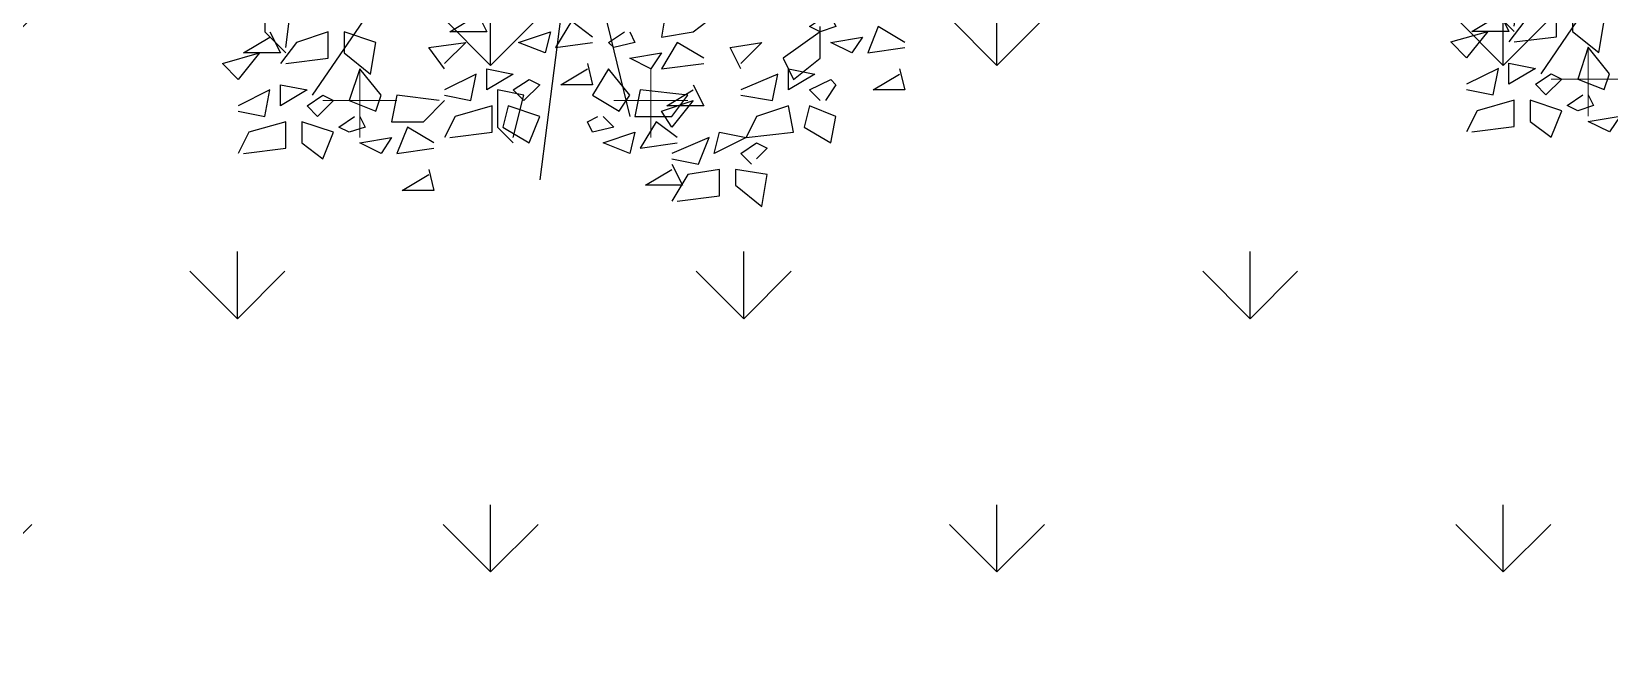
# Model space of a CAD drawing. Header units: inches. Extents: x 218041 to 238734, y -94371 to -86245.
# Drawn here: x 222938.3 to 223111.7, y -91505 to -91435.3 of the extents above; entities that cross this region are included whole.
import ezdxf

# ---------------------------------------------------------------- set-up
doc = ezdxf.new("R2010")
doc.units = ezdxf.units.IN
doc.header["$LTSCALE"] = 0.1
doc.header["$MEASUREMENT"] = 0
doc.layers.add('my wall', color=7, linetype='Continuous', lineweight=20)

# ---------------------------------------------------------------- blocks, each defined once
blk = doc.blocks.new('D')
at = {"color": 32, "linetype": 'Continuous', "lineweight": 25, "true_color": 0xdd6e00}
for p, q in [((-0.9979209979646839, -2.195426195426421), (-9.180873180855997, -14.17047817047956)), ((-0.3991683991625905, -1.796257796258033), (2.794178794196341, -14.96881496881633)), ((0.1995841995812953, -11.17671517671624), (-0.5987525988020934, -17.36382536382712))]:
    blk.add_line(p, q, dxfattribs=at)
at = {"color": 106, "linetype": 'Continuous', "lineweight": 25, "true_color": 0x00721c}
blk.add_line((9.979209979181178, -12.77338877339002), (9.979209979181178, -11.57588357588475), dxfattribs=at)
at = {"color": 82, "linetype": 'Continuous', "lineweight": -2, "true_color": 0x3eb90e}
for p, q in [((-7.38461538462434, -15.76715176715334), (-7.38461538462434, -13.17255717255853)), ((3.592515592463315, -15.76715176715334), (3.592515592463315, -13.17255717255853)), ((-8.781704781693406, -14.37006237006381), (-5.987525987555273, -14.37006237006381)), ((2.195426195394248, -14.37006237006381), (4.989604989590589, -14.37006237006381))]:
    blk.add_line(p, q, dxfattribs=at)
at = {"color": 2, "linetype": 'Continuous', "lineweight": 25}
for points in [[(-10.17879417882068, -12.37422037422152), (-9.979209979239386, -10.77754677754785), (-10.97713097720407, -10.37837837837947), (-10.97713097720407, -11.775467775469), (-10.17879417882068, -12.57380457380577)], [(9.979209979181178, -11.775467775469), (8.582120582112111, -12.77338877339002), (8.981288981274702, -13.57172557172692), (9.979209979181178, -12.77338877339002)]]:
    blk.add_lwpolyline(points, dxfattribs=at)
at = {"color": 92, "linetype": 'Continuous', "lineweight": 25, "true_color": 0x00dd00}
for points in [[(-2.993762993777636, -10.97713097713199), (-2.594594594615046, -11.775467775469), (-3.991683991684113, -11.775467775469), (-2.993762993777636, -11.17671517671624)], [(-10.17879417882068, -12.97297297297428), (-8.582120582112111, -12.77338877339002), (-8.582120582112111, -11.775467775469), (-9.77962577965809, -12.17463617463727), (-10.37837837840198, -12.97297297297428)]]:
    blk.add_lwpolyline(points, dxfattribs=at)
at = {"color": 106, "linetype": 'Continuous', "lineweight": 25, "true_color": 0x00721c}
for points in [[(5.787941787973978, -11.17671517671624), (4.191268191265408, -10.77754677754785), (3.991683991625905, -11.97505197505313), (5.189189189171884, -11.775467775469), (5.987525987555273, -11.17671517671624)], [(10.37837837840198, -11.17671517671624), (10.57796257798327, -11.57588357588475), (9.979209979181178, -11.775467775469), (9.580041580018587, -11.57588357588475), (10.17879417882068, -11.17671517671624)], [(-10.77754677750636, -11.775467775469), (-10.37837837840198, -12.57380457380577), (-11.77546777547104, -12.57380457380577), (-10.77754677750636, -11.97505197505313)], [(2.794178794196341, -11.775467775469), (2.993762993777636, -12.17463617463727), (2.195426195394248, -12.37422037422152), (1.995841995812953, -12.17463617463727), (2.594594594615046, -11.775467775469)], [(13.17255717259832, -12.17463617463727), (12.17463617463363, -11.57588357588475), (11.77546777547104, -12.57380457380577), (13.17255717259832, -12.37422037422152)], [(-4.191268191265408, -13.17255717255853), (-4.790020790009294, -12.37422037422152), (-3.392931392940227, -12.17463617463727), (-4.191268191265408, -12.97297297297428)], [(5.588357588392682, -12.77338877339002), (4.590436590427998, -12.17463617463727), (3.991683991625905, -13.17255717255853), (5.588357588392682, -12.97297297297428)], [(1.197505197545979, -12.97297297297428), (1.397089397069067, -13.77130977131105), (0.1995841995812953, -13.77130977131105), (1.197505197545979, -13.17255717255853)], [(-4.191268191265408, -14.17047817047956), (-3.193347193358932, -14.37006237006381), (-2.993762993777636, -13.37214137214266), (-4.191268191265408, -13.9708939708953)], [(6.985446985403541, -14.17047817047956), (8.18295218294952, -14.37006237006381), (8.382536382472608, -13.37214137214266), (6.985446985403541, -13.9708939708953)], [(9.979209979181178, -14.37006237006381), (9.580041580018587, -13.9708939708953), (10.37837837840198, -13.57172557172692), (10.57796257798327, -13.77130977131105), (10.17879417882068, -14.37006237006381)], [(12.97297297290061, -13.17255717255853), (13.17255717259832, -13.9708939708953), (11.97505197505234, -13.9708939708953), (12.97297297290061, -13.37214137214266)], [(-11.97505197505234, -14.76923076923219), (-10.97713097720407, -14.96881496881633), (-10.77754677750636, -13.9708939708953), (-11.97505197505234, -14.56964656964806)], [(-4.390852390846703, -14.37006237006381), (-5.987525987555273, -14.17047817047956), (-6.18711018707836, -15.16839916840058), (-4.989604989648797, -15.16839916840058), (-4.191268191265408, -14.37006237006381)], [(-1.596673596650362, -15.76715176715334), (-1.197505197545979, -14.17047817047956), (-2.195426195452455, -13.9708939708953), (-2.195426195452455, -15.36798336798483), (-1.596673596650362, -15.96673596673759)], [(5.189189189171884, -13.77130977131105), (5.588357588392682, -14.56964656964806), (4.191268191265408, -14.56964656964806), (5.189189189171884, -13.9708939708953)], [(-3.991683991684113, -15.76715176715334), (-2.395010395033751, -15.56756756756909), (-2.395010395033751, -14.56964656964806), (-3.792099792161025, -14.96881496881633), (-4.191268191265408, -15.76715176715334)], [(-11.77546777547104, -16.36590436590598), (-10.17879417882068, -16.16632016632173), (-10.17879417882068, -15.16839916840058), (-11.57588357588975, -15.56756756756909), (-11.97505197505234, -16.36590436590598)], [(-7.38461538462434, -14.96881496881633), (-7.185031185043044, -15.36798336798483), (-7.78378378378693, -15.56756756756909), (-8.182952183007728, -15.36798336798483), (-7.584199584205635, -14.96881496881633)], [(-4.590436590427998, -15.96673596673759), (-5.588357588392682, -15.36798336798483), (-5.987525987555273, -16.36590436590598), (-4.590436590427998, -16.16632016632173)], [(1.796257796231657, -14.96881496881633), (2.195426195394248, -15.36798336798483), (1.397089397069067, -15.56756756756909), (1.197505197545979, -15.16839916840058), (1.596673596650362, -14.96881496881633)], [(4.590436590427998, -15.76715176715334), (3.79209979204461, -15.16839916840058), (3.193347193358932, -16.16632016632173), (4.590436590427998, -15.96673596673759)], [(4.390852390846703, -16.56548856549011), (5.388773388753179, -16.76507276507436), (5.787941787973978, -15.76715176715334), (4.390852390846703, -16.36590436590598)], [(7.38461538462434, -16.76507276507436), (6.985446985403541, -16.36590436590598), (7.584199584205635, -15.96673596673759), (7.983367983368225, -16.16632016632173), (7.584199584205635, -16.56548856549011)], [(-4.790020790009294, -16.96465696465862), (-4.590436590427998, -17.76299376299539), (-5.787941787973978, -17.76299376299539), (-4.790020790009294, -17.16424116424287)], [(4.390852390846703, -16.76507276507436), (4.790020790009294, -17.56340956341126), (3.392931392940227, -17.56340956341126), (4.390852390846703, -16.96465696465862)], [(4.590436590427998, -18.1621621621639), (6.18711018707836, -17.96257796257964), (6.18711018707836, -16.96465696465862), (4.989604989590589, -17.16424116424287), (4.390852390846703, -18.1621621621639)]]:
    blk.add_lwpolyline(points, dxfattribs=at)
for points in [[(-7.983367983426433, -12.57380457380577), (-6.985446985461749, -13.37214137214266), (-6.785862785880454, -12.17463617463727), (-7.983367983426433, -11.775467775469)], [(11.57588357588975, -11.97505197505313), (11.17671517666895, -12.57380457380577), (10.37837837840198, -12.17463617463727)], [(-11.97505197505234, -13.57172557172692), (-12.57380457385443, -12.97297297297428), (-11.17671517672716, -12.57380457380577)], [(3.991683991625905, -12.57380457380577), (3.592515592463315, -13.17255717255853), (2.794178794196341, -12.77338877339002)], [(-6.586278586299159, -14.17047817047956), (-7.38461538462434, -13.17255717255853), (-7.78378378378693, -14.37006237006381), (-6.785862785880454, -14.76923076923219)], [(-2.594594594615046, -13.9708939708953), (-2.594594594615046, -13.17255717255853), (-1.596673596650362, -13.37214137214266)], [(-1.197505197545979, -14.37006237006381), (-1.596673596650362, -13.9708939708953), (-0.9979209979646839, -13.57172557172692), (-0.5987525988020934, -13.77130977131105)], [(2.794178794196341, -14.17047817047956), (1.995841995812953, -13.17255717255853), (1.397089397069067, -14.17047817047956), (2.395010394975543, -14.76923076923219)], [(8.781704781693406, -13.9708939708953), (8.781704781693406, -13.17255717255853), (9.779625779599883, -13.37214137214266)], [(-10.37837837840198, -14.56964656964806), (-10.37837837840198, -13.77130977131105), (-9.380457380437292, -13.9708939708953)], [(-8.981288981274702, -14.96881496881633), (-9.380457380437292, -14.56964656964806), (-8.781704781693406, -14.17047817047956), (-8.382536382589024, -14.37006237006381)], [(4.989604989590589, -14.17047817047956), (3.193347193358932, -13.9708939708953), (2.993762993777636, -14.96881496881633), (4.390852390846703, -14.96881496881633)], [(-1.99584199587116, -15.36798336798483), (-0.9979209979646839, -15.96673596673759), (-0.5987525988020934, -14.96881496881633), (-1.796257796231657, -14.56964656964806)], [(4.390852390846703, -15.36798336798483), (3.991683991625905, -14.76923076923219), (5.189189189171884, -14.37006237006381)], [(7.185031185043044, -15.76715176715334), (8.981288981274702, -15.56756756756909), (8.781704781693406, -14.56964656964806), (7.584199584205635, -14.96881496881633)], [(9.380457380437292, -15.36798336798483), (10.37837837840198, -15.96673596673759), (10.57796257798327, -14.96881496881633), (9.580041580018587, -14.56964656964806)], [(-9.580041580076795, -15.96673596673759), (-8.781704781693406, -16.56548856549011), (-8.382536382589024, -15.56756756756909), (-9.580041580076795, -15.16839916840058)], [(-6.18711018707836, -15.76715176715334), (-6.586278586299159, -16.36590436590598), (-7.38461538462434, -15.96673596673759)], [(2.993762993777636, -15.56756756756909), (2.794178794196341, -16.36590436590598), (1.796257796231657, -15.96673596673759)], [(5.987525987555273, -16.36590436590598), (6.18711018707836, -15.56756756756909), (7.185031185043044, -15.76715176715334)], [(6.785862785822246, -17.56340956341126), (7.78378378378693, -18.36174636174815), (7.983367983368225, -17.16424116424287), (6.785862785822246, -16.96465696465862)]]:
    blk.add_lwpolyline(points, close=True, dxfattribs=at)
at = {"color": 92, "linetype": 'Continuous', "lineweight": 25, "true_color": 0x00dd00}
blk.add_lwpolyline([(-0.1995841995812953, -11.775467775469), (-0.3991683991625905, -12.57380457380577), (-1.397089397069067, -12.17463617463727)], close=True, dxfattribs=at)
at = {"color": 96, "linetype": 'Continuous', "lineweight": 25, "true_color": 0x007200}
for points in [[(1.397089397069067, -11.97505197505313), (0.5987525987438858, -11.37629937630049), (0, -12.37422037422152), (1.397089397069067, -12.17463617463727)], [(6.985446985403541, -13.17255717255853), (6.586278586240951, -12.37422037422152), (7.78378378378693, -12.17463617463727), (6.985446985403541, -12.97297297297428)]]:
    blk.add_lwpolyline(points, dxfattribs=at)

msp = doc.modelspace()

# ---------------------------------------------------------------- hatches: boundary and pattern name
at = {"lineweight": -3, "true_color": 0xf7f281, "transparency": 33554687}
h = msp.add_hatch(dxfattribs=at)
h.set_pattern_fill('BRICK_UK_HIGH', color=51, scale=0.3934426229504204, pattern_type=2)
h.set_pattern_definition([(0, (-9206022.834467523, 3617324.486309838), (44.26229508192229, 29.50819672128152), [84.59016393434037, -3.934426229504204]), (0, (-9206067.096762605, 3617328.420736068), (44.26229508192229, 29.50819672128152), [84.59016393434037, -3.934426229504204]), (90, (-9206022.834467523, 3617324.486309838), (-44.26229508192229, 29.50819672128152), [-33.44262295078572, 25.57377049177732]), (90, (-9206026.768893752, 3617324.486309838), (-44.26229508192229, 29.50819672128152), [-33.44262295078572, 25.57377049177732])])
edge = h.paths.add_edge_path()
edge.add_spline(control_points=[(223004.2575447352, -92120.38067721714), (223019.5471519956, -92111.46864070788), (223037.9469469337, -92111.0865616896), (223053.5777227392, -92118.78814409579)], knot_values=[0, 0, 0, 0, 1, 1, 1, 1], degree=3, periodic=0)
edge.add_spline(control_points=[(223053.5777227392, -92118.78814409579), (223069.2084985466, -92126.48947856015), (223080.1169661132, -92141.31196260637), (223082.4565492568, -92158.9723937339)], knot_values=[0, 0, 0, 0, 1, 1, 1, 1], degree=3, periodic=0)
edge.add_line((223082.4565492568, -92158.9723937339), (223097.3163761059, -92255.81747216395))
edge.add_line((223097.3163761047, -92255.81747216357), (223197.9061651128, -92287.125164638))
edge.add_line((223197.9061651135, -92287.12516463826), (223176.3969118294, -92144.75439291178))
edge.add_spline(control_points=[(223176.3969118295, -92144.75439291167), (223173.2029196674, -92121.68485349182), (223181.5798967833, -92098.69589530629), (223198.8882499056, -92083.46033945864)], knot_values=[0, 0, 0, 0, 1, 1, 1, 1], degree=3, periodic=0)
edge.add_spline(control_points=[(223198.8882499056, -92083.46033945864), (223202.0130516251, -92080.70983356934), (223205.3515605161, -92078.28013086504), (223208.8552607575, -92076.18219467065)], knot_values=[0.8194679658319028, 0.8194679658319028, 0.8194679658319028, 0.8194679658319028, 1, 1, 1, 1], degree=3, periodic=0)
edge.add_arc((223332.2871351277, -91806.53008873014), 296.5597508914764, 208.8062475122503, 245.404303584089, ccw=False)
edge.add_spline(control_points=[(223072.4254242925, -91949.42717439587), (223067.7210140077, -91958.28317140833), (223061.0134073028, -91966.24024211148), (223052.4971903821, -91972.6150258174)], knot_values=[0, 0, 0, 0, 0.3528401945752599, 0.3528401945752599, 0.3528401945752599, 0.3528401945752599], degree=3, periodic=0)
edge.add_line((223052.4971903821, -91972.6150258174), (222961.6035422708, -92035.58045802907))
edge.add_line((222961.6035422699, -92035.58045802916), (222868.6787511834, -92096.51474726609))
edge.add_line((222868.6787511835, -92096.51474726571), (222774.7383886104, -92155.4178935279))
edge.add_line((222774.7383886108, -92155.41789352799), (222897.4593551183, -92193.61372152863))
edge.add_line((222897.4593551175, -92193.61372152854), (223004.2575447352, -92120.38067721699))
edge = h.paths.add_edge_path()
edge.add_spline(control_points=[(223619.8145849703, -91733.89640896254), (223632.8385654183, -91704.33887985999), (223664.3575726839, -91691.26027744914), (223691.7994416242, -91702.47301020053)], knot_values=[0, 0, 0, 0, 0.979237818302074, 0.979237818302074, 0.979237818302074, 0.979237818302074], degree=3, periodic=0)
edge.add_line((223691.7994416242, -91702.47301020053), (223969.3219147341, -91789.54989953694))
edge.add_line((223969.3219147341, -91789.54989953664), (223975.1297671956, -91691.66953856252))
edge.add_line((223975.129767196, -91691.66953856264), (223720.2354432699, -91612.08714783231))
edge.add_spline(control_points=[(223720.2354432696, -91612.08714783237), (223703.8558818454, -91606.79606005501), (223690.868170507, -91593.75702466768), (223685.6375806385, -91577.13571954238)], knot_values=[0, 0, 0, 0, 1, 1, 1, 1], degree=3, periodic=0)
edge.add_spline(control_points=[(223685.6375806385, -91577.13571954238), (223680.4069907719, -91560.51416647526), (223683.587098168, -91542.38735596136), (223693.8305846004, -91528.81028587556)], knot_values=[0, 0, 0, 0, 1, 1, 1, 1], degree=3, periodic=0)
edge.add_line((223693.8305846004, -91528.81028587556), (223753.2415166069, -91466.35263940772))
edge.add_line((223753.2415166067, -91466.35263940784), (223811.6368771245, -91402.37163570909))
edge.add_line((223811.6368771249, -91402.37163570894), (223866.4600947006, -91340.20602292226))
edge.add_line((223866.4600946994, -91340.2060229224), (223735.4813981479, -91340.2060229224))
edge.add_line((223735.4813981483, -91340.2060229224), (223673.5191548536, -91411.51177909455))
edge.add_line((223673.5191548539, -91411.51177909457), (223608.0147939248, -91483.61735469168))
edge.add_line((223608.0147939248, -91483.61735469148), (223540.9870757636, -91554.19957305769))
edge.add_spline(control_points=[(223540.9870757626, -91554.19957305769), (223532.7018810024, -91562.16291115525), (223522.7900042904, -91567.74975382256), (223512.2262992782, -91570.7980733956)], knot_values=[0.6094731122831212, 0.6094731122831212, 0.6094731122831212, 0.6094731122831212, 1, 1, 1, 1], degree=3, periodic=0)
edge.add_arc((223332.2871351277, -91806.53008873014), 296.5597508914764, 14.177158950046078, 52.64475086573981, ccw=False)
edge = h.paths.add_edge_path()
edge.add_spline(control_points=[(223512.2262992782, -91570.7980733956), (223495.7401254119, -91575.55541245684), (223477.6663539463, -91574.12990679171), (223461.7105141913, -91565.90567086729)], knot_values=[0, 0, 0, 0, 0.6094731122831212, 0.6094731122831212, 0.6094731122831212, 0.6094731122831212], degree=3, periodic=0)
edge.add_line((223461.7105141913, -91565.90567086729), (223461.7105141913, -91539.70191405487))
edge.add_arc((223332.2871351277, -91806.53008873014), 296.5597508914764, 64.12457840942285, 180)
edge.add_arc((223332.2871351277, -91806.53008873014), 296.5597508914765, 180, 198.162884208172)
edge.add_line((223050.5037168579, -91898.97353650628), (223075.0640407189, -91890.78676188557))
edge.add_spline(control_points=[(223075.0640407184, -91890.7867618855), (223075.5756557228, -91892.35934027004), (223076.1731965633, -91894.13336712307), (223076.8937167635, -91895.84193722018)], knot_values=[0, 0, 0, 0, 1, 1, 1, 1], degree=3, periodic=0)
edge.add_spline(control_points=[(223076.8937167635, -91895.84193722018), (223082.9436351189, -91913.91675827977), (223081.0539912561, -91933.18399861407), (223072.4254242925, -91949.42717439587)], knot_values=[0.3528401945752599, 0.3528401945752599, 0.3528401945752599, 0.3528401945752599, 1, 1, 1, 1], degree=3, periodic=0)
edge.add_arc((223332.2871351277, -91806.53008873014), 296.5597508914765, 208.8062475121534, 245.404303584089)
edge.add_spline(control_points=[(223208.8552607575, -92076.18219467065), (223224.7591978235, -92066.65927806868), (223244.0667677892, -92063.9721395606), (223262.2404720371, -92069.14613704056)], knot_values=[0, 0, 0, 0, 0.8194679658319028, 0.8194679658319028, 0.8194679658319028, 0.8194679658319028], degree=3, periodic=0)
edge.add_line((223262.2404720371, -92069.14613704056), (223262.2404720371, -92094.69870402059))
edge.add_arc((223332.2871351277, -91806.53008873014), 296.5597508914764, 256.3377799154452, 360)
edge.add_arc((223332.2871351277, -91806.53008873014), 296.5597508914764, 0, 52.64475086573974)
h.paths.add_polyline_path([(223538.4480364879, -91806.53008873014, -1), (223126.1262337675, -91806.53008873014, -1)], flags=16)
h.paths.add_polyline_path([(223515.5979145409, -91806.53008873014, -1), (223148.9763557145, -91806.53008873014, -1)], flags=0)
h.paths.add_polyline_path([(223238.5056416167, -91846.08730121328), (223425.799659075, -91846.08730121328), (223425.799659075, -91763.64318794942), (223238.5056416167, -91763.64318794942)], flags=8)
at = {"lineweight": -3, "transparency": 33554687}
h = msp.add_hatch(dxfattribs=at)
h.set_pattern_fill('GRASS', color=3, scale=39.34426229504204)
h.set_pattern_definition([(90, (-9206022.834467523, 3617324.486309838), (-27.82059466226684, 27.82059466226683), [7.377049180320379, -48.26414018355755]), (45, (-9206022.834467523, 3617324.486309838), (-27.82059466960642, 27.82059466960641), [7.377049180320382, -31.96721311472166]), (135, (-9206022.834467523, 3617324.486309838), (-27.82059466960642, -27.82059466960641), [7.377049180320379, -31.96721311472164])])
edge = h.paths.add_edge_path()
edge.add_line((222774.7383886108, -92155.41789352799), (222868.6787511839, -92096.5147472658))
edge.add_line((222868.6787511835, -92096.51474726571), (222961.6035422701, -92035.58045802878))
edge.add_line((222961.6035422699, -92035.58045802916), (223052.4971903812, -91972.61502581749))
edge.add_spline(control_points=[(223052.4971903821, -91972.6150258174), (223061.0134073028, -91966.24024211102), (223067.7210140077, -91958.2831714088), (223072.4254242925, -91949.42717439587)], knot_values=[0, 0, 0, 0, 0.3528401945752599, 0.3528401945752599, 0.3528401945752599, 0.3528401945752599], degree=3, periodic=0)
edge.add_arc((223332.2871351277, -91806.53008873014), 296.5597508914764, 180, 208.8062475122503, ccw=False)
edge.add_arc((223332.2871351277, -91806.53008873014), 296.5597508914765, 52.64475086573981, 180, ccw=False)
edge.add_spline(control_points=[(223512.2262992782, -91570.7980733956), (223522.7900042904, -91567.74975382302), (223532.7018810024, -91562.16291115571), (223540.9870757626, -91554.19957305769)], knot_values=[0.6094731122831212, 0.6094731122831212, 0.6094731122831212, 0.6094731122831212, 1, 1, 1, 1], degree=3, periodic=0)
edge.add_line((223540.9870757626, -91554.19957305769), (223608.0147939238, -91483.61735469148))
edge.add_line((223608.0147939248, -91483.61735469148), (223673.5191548539, -91411.51177909436))
edge.add_line((223673.5191548539, -91411.51177909457), (223735.4813981486, -91340.20602292242))
edge.add_line((223735.4813981483, -91340.2060229224), (222801.492486972, -91340.2060229224))
edge.add_line((222801.4924869722, -91340.2060229224), (222774.7383886107, -92155.41789352818))
edge = h.paths.add_edge_path()
edge.add_spline(control_points=[(223208.8552607575, -92076.18219467065), (223205.3515605161, -92078.28013086504), (223202.0130516251, -92080.70983356934), (223198.8882499056, -92083.46033945864)], knot_values=[0.8194679658319028, 0.8194679658319028, 0.8194679658319028, 0.8194679658319028, 1, 1, 1, 1], degree=3, periodic=0)
edge.add_spline(control_points=[(223198.8882499056, -92083.46033945864), (223181.5798967833, -92098.69589530629), (223173.2029196674, -92121.68485349182), (223176.3969118295, -92144.75439291167)], knot_values=[0, 0, 0, 0, 1, 1, 1, 1], degree=3, periodic=0)
edge.add_line((223176.3969118295, -92144.75439291167), (223197.9061651135, -92287.12516463814))
edge.add_line((223197.9061651135, -92287.12516463826), (223926.3449459871, -92513.84536718353))
edge.add_line((223926.3449459875, -92513.84536718343), (223969.3219147347, -91789.5498995367))
edge.add_line((223969.3219147341, -91789.54989953664), (223691.7994416243, -91702.47301020022))
edge.add_spline(control_points=[(223691.7994416242, -91702.47301020053), (223664.3575726839, -91691.26027744914), (223632.8385654183, -91704.33887985999), (223619.8145849703, -91733.89640896254)], knot_values=[0, 0, 0, 0, 0.979237818302074, 0.979237818302074, 0.979237818302074, 0.979237818302074], degree=3, periodic=0)
edge.add_arc((223332.2871351277, -91806.53008873014), 296.5597508914765, 0, 14.177158950153512, ccw=False)
edge.add_arc((223332.2871351277, -91806.53008873014), 296.5597508914765, -114.595696415911, 0, ccw=False)
edge = h.paths.add_edge_path()
edge.add_line((223975.129767196, -91691.66953856264), (223995.9842902492, -91340.20602292231))
edge.add_line((223995.9842902494, -91340.2060229224), (223866.4600947004, -91340.2060229224))
edge.add_line((223866.4600946994, -91340.2060229224), (223811.6368771238, -91402.37163570909))
edge.add_line((223811.6368771249, -91402.37163570894), (223753.2415166071, -91466.35263940769))
edge.add_line((223753.2415166067, -91466.35263940784), (223693.8305846001, -91528.81028587568))
edge.add_spline(control_points=[(223693.8305846004, -91528.81028587556), (223683.587098168, -91542.38735596136), (223680.4069907719, -91560.51416647526), (223685.6375806385, -91577.13571954238)], knot_values=[0, 0, 0, 0, 1, 1, 1, 1], degree=3, periodic=0)
edge.add_spline(control_points=[(223685.6375806385, -91577.13571954238), (223690.868170507, -91593.75702466768), (223703.8558818454, -91606.79606005501), (223720.2354432696, -91612.08714783237)], knot_values=[0, 0, 0, 0, 1, 1, 1, 1], degree=3, periodic=0)
edge.add_line((223720.2354432696, -91612.08714783237), (223975.1297671958, -91691.6695385627))

# ---------------------------------------------------------------- block references
at = {"layer": 'my wall', "linetype": 'Continuous', "xscale": 2.912329646343401, "yscale": 2.912329646343401, "zscale": 2.912329646343401}
for p in [(223130.9017144551, -91398.61334556062), (222995.9231491515, -91400.98030388495)]:
    msp.add_blockref('D', p, dxfattribs=at)

doc.saveas('drawing.dxf')
